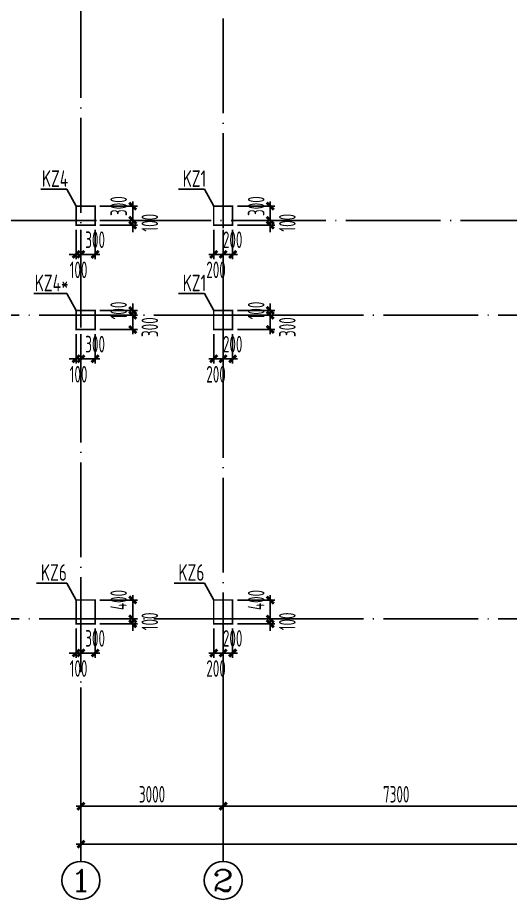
# Model space of a CAD drawing. Extents: x -472319 to -112444, y -516749 to -5704.
# Drawn here: x -418573 to -408181, y -420447 to -401867 of the extents above; entities that cross this region are included whole.
import ezdxf
from ezdxf.enums import TextEntityAlignment as Align

# ---------------------------------------------------------------- set-up
doc = ezdxf.new("R2010")
doc.units = 0
doc.header["$LTSCALE"] = 100
doc.header["$MEASUREMENT"] = 0
doc.linetypes.add('CENTER', pattern=[2, 1.25, -0.25, 0.25, -0.25])
doc.linetypes.add('DOTE', pattern=[2.42, 2, -0.2, 0.02, -0.2])
for name, color, linetype in [('AXIS', 3, 'Continuous'), ('AXIS_TEXT', 7, 'Continuous'), ('DOTE', 1, 'CENTER'), ('TEXT', 7, 'Continuous'), ('填充', 8, 'Continuous'), ('审核修改', 6, 'Continuous'), ('柱', 2, 'Continuous')]:
    doc.layers.add(name, color=color, linetype=linetype)
doc.styles.add('_TCH_AXIS', font='COMPLEX', dxfattribs={"bigfont": 'GBCBIG'})
doc.styles.add('COMPLEX', font='COMPLEX')
doc.styles.add('HZ', font='tssdeng.shx', dxfattribs={"width": 0.6, "height": 350, "bigfont": 'a.shx'})
doc.styles.add('TSSD_Dimension', font='Tssdeng.shx', dxfattribs={"width": 0.7, "bigfont": 'hztxt.shx'})
doc.dimstyles.new('DIMN', dxfattribs={"dimtxt": 350, "dimasz": 150, "dimexe": 100, "dimexo": 100, "dimgap": 75, "dimtad": 1, "dimdec": 0, "dimzin": 0, "dimdsep": 46, "dimtxsty": 'HZ', "dimblk": 'ARCHTICK', "dimcen": 0.09, "dimdle": 100, "dimclrd": 3, "dimclre": 3, "dimclrt": 7, "dimazin": 2, "dimtfac": 1, "dimtdec": 0, "dimtmove": 2, "dimatfit": 3, "dimldrblk": 'ARCHTICK', "dimfxl": 1, "dimtolj": 1, "dimtzin": 0, "dimarcsym": 0})

# ---------------------------------------------------------------- blocks, each defined once
blk = doc.blocks.new('_ArchTick')
at = {"color": 0, "linetype": 'ByBlock', "const_width": 0.4}
blk.add_lwpolyline([(-0.5, -0.5), (0.5, 0.5)], dxfattribs=at)
blk = doc.blocks.new('*D1845')
at = {"layer": 'AXIS', "color": 3, "lineweight": -2, "transparency": 16777216}
for p, q in [((-417238, -416083), (-417238, -418583)), ((-414238, -416083), (-414238, -418583)), ((-417338, -418483), (-414138, -418483))]:
    blk.add_line(p, q, dxfattribs=at)
at = {"layer": 'Defpoints', "color": 0, "transparency": 16777216}
for p in [(-417238, -415983), (-414238, -415983), (-414238, -418483)]:
    blk.add_point(p, dxfattribs=at)
at = {"layer": 'AXIS', "color": 3, "lineweight": -2, "transparency": 16777216, "xscale": 150, "yscale": 150, "zscale": 150, "rotation": 180}
blk.add_blockref('_ArchTick', (-417238, -418483), dxfattribs=at)
at = {"layer": 'AXIS', "color": 3, "lineweight": -2, "transparency": 16777216, "xscale": 150, "yscale": 150, "zscale": 150}
blk.add_blockref('_ArchTick', (-414238, -418483), dxfattribs=at)
at = {"layer": 'AXIS', "color": 7, "transparency": 16777216, "insert": (-415738, -418233), "char_height": 350, "attachment_point": 5, "style": 'HZ'}
blk.add_mtext('\\A1;3000', dxfattribs=at)
blk = doc.blocks.new('*D1846')
at = {"layer": 'AXIS', "color": 3, "lineweight": -2, "transparency": 16777216}
for p, q in [((-414238, -416083), (-414238, -418583)), ((-406938, -416083), (-406938, -418583)), ((-414338, -418483), (-406838, -418483))]:
    blk.add_line(p, q, dxfattribs=at)
at = {"layer": 'Defpoints', "color": 0, "transparency": 16777216}
for p in [(-414238, -415983), (-406938, -415983), (-406938, -418483)]:
    blk.add_point(p, dxfattribs=at)
at = {"layer": 'AXIS', "color": 3, "lineweight": -2, "transparency": 16777216, "xscale": 150, "yscale": 150, "zscale": 150, "rotation": 180}
blk.add_blockref('_ArchTick', (-414238, -418483), dxfattribs=at)
at = {"layer": 'AXIS', "color": 3, "lineweight": -2, "transparency": 16777216, "xscale": 150, "yscale": 150, "zscale": 150}
blk.add_blockref('_ArchTick', (-406938, -418483), dxfattribs=at)
at = {"layer": 'AXIS', "color": 7, "transparency": 16777216, "insert": (-410588, -418233), "char_height": 350, "attachment_point": 5, "style": 'HZ'}
blk.add_mtext('\\A1;7300', dxfattribs=at)
blk = doc.blocks.new('*D1854')
at = {"layer": 'AXIS', "color": 3, "lineweight": -2, "transparency": 16777216}
for p, q in [((-417238, -416083), (-417238, -419383)), ((-357438, -416083), (-357438, -419383)), ((-417338, -419283), (-357338, -419283))]:
    blk.add_line(p, q, dxfattribs=at)
at = {"layer": 'Defpoints', "color": 0, "transparency": 16777216}
for p in [(-417238, -415983), (-357438, -415983), (-357438, -419283)]:
    blk.add_point(p, dxfattribs=at)
at = {"layer": 'AXIS', "color": 3, "lineweight": -2, "transparency": 16777216, "xscale": 150, "yscale": 150, "zscale": 150, "rotation": 180}
blk.add_blockref('_ArchTick', (-417238, -419283), dxfattribs=at)
at = {"layer": 'AXIS', "color": 3, "lineweight": -2, "transparency": 16777216, "xscale": 150, "yscale": 150, "zscale": 150}
blk.add_blockref('_ArchTick', (-357438, -419283), dxfattribs=at)
at = {"layer": 'AXIS', "color": 7, "transparency": 16777216, "insert": (-387338, -419033), "char_height": 350, "attachment_point": 5, "style": 'HZ'}
blk.add_mtext('\\A1;59800', dxfattribs=at)
blk = doc.blocks.new('_AXISO')
blk.add_circle((0, 0), 0.5)
at = {"layer": 'AXIS_TEXT', "style": 'COMPLEX', "width": 1.041667}
blk.add_attdef('A', text='', height=0.56, dxfattribs=at).set_placement((-0.25, -0.28), (0.25, -0.28), align=Align.FIT)
blk = doc.blocks.new('*D2023')
at = {"layer": 'Defpoints', "color": 0, "transparency": 16777216}
for p in [(-416938, -414539), (-416938, -414639), (-416145, -414639)]:
    blk.add_point(p, dxfattribs=at)
at = {"layer": '填充', "color": 3, "lineweight": -2, "transparency": 16777216}
for p, q in [((-416145, -414539), (-416145, -414389)), ((-416838, -414539), (-416045, -414539)), ((-416838, -414639), (-416045, -414639)), ((-416145, -414539), (-416145, -414639)), ((-416145, -414639), (-416145, -414789))]:
    blk.add_line(p, q, dxfattribs=at)
at = {"layer": '填充', "color": 3, "lineweight": -2, "transparency": 16777216, "xscale": 150, "yscale": 150, "zscale": 150}
for p, rotation in [((-416145, -414539), 270), ((-416145, -414639), 90)]:
    blk.add_blockref('_ArchTick', p, dxfattribs=dict(at, rotation=rotation))
at = {"layer": '填充', "color": 7, "transparency": 16777216, "insert": (-415785, -414589), "char_height": 350, "attachment_point": 5, "rotation": 90, "style": 'HZ'}
blk.add_mtext('\\A1;100', dxfattribs=at)
blk = doc.blocks.new('*D2024')
at = {"layer": 'Defpoints', "color": 0, "transparency": 16777216}
for p in [(-416938, -414139), (-416145, -414139), (-416938, -414539)]:
    blk.add_point(p, dxfattribs=at)
at = {"layer": '填充', "color": 3, "lineweight": -2, "transparency": 16777216}
for p, q in [((-416838, -414139), (-416045, -414139)), ((-416145, -414639), (-416145, -414039)), ((-416838, -414539), (-416045, -414539))]:
    blk.add_line(p, q, dxfattribs=at)
at = {"layer": '填充', "color": 3, "lineweight": -2, "transparency": 16777216, "xscale": 150, "yscale": 150, "zscale": 150}
for p, rotation in [((-416145, -414139), 90), ((-416145, -414539), 270)]:
    blk.add_blockref('_ArchTick', p, dxfattribs=dict(at, rotation=rotation))
at = {"layer": '填充', "color": 7, "transparency": 16777216, "insert": (-416442, -414139), "char_height": 350, "attachment_point": 5, "rotation": 90, "style": 'HZ'}
blk.add_mtext('\\A1;400', dxfattribs=at)
blk = doc.blocks.new('*D2025')
at = {"layer": 'Defpoints', "color": 0, "transparency": 16777216}
for p in [(-417338, -414639), (-417238, -414639), (-417238, -415256)]:
    blk.add_point(p, dxfattribs=at)
at = {"layer": '填充', "color": 3, "lineweight": -2, "transparency": 16777216}
for p, q in [((-417338, -414739), (-417338, -415356)), ((-417238, -414739), (-417238, -415356)), ((-417338, -415256), (-417488, -415256)), ((-417338, -415256), (-417238, -415256)), ((-417238, -415256), (-417088, -415256))]:
    blk.add_line(p, q, dxfattribs=at)
at = {"layer": '填充', "color": 3, "lineweight": -2, "transparency": 16777216, "xscale": 150, "yscale": 150, "zscale": 150}
blk.add_blockref('_ArchTick', (-417338, -415256), dxfattribs=at)
at = {"layer": '填充', "color": 3, "lineweight": -2, "transparency": 16777216, "xscale": 150, "yscale": 150, "zscale": 150, "rotation": 180}
blk.add_blockref('_ArchTick', (-417238, -415256), dxfattribs=at)
at = {"layer": '填充', "color": 7, "transparency": 16777216, "insert": (-417288, -415582), "char_height": 350, "attachment_point": 5, "style": 'HZ'}
blk.add_mtext('\\A1;100', dxfattribs=at)
blk = doc.blocks.new('*D2026')
at = {"layer": 'Defpoints', "color": 0, "transparency": 16777216}
for p in [(-417238, -414639), (-416938, -414639), (-417238, -415256)]:
    blk.add_point(p, dxfattribs=at)
at = {"layer": '填充', "color": 3, "lineweight": -2, "transparency": 16777216}
for p, q in [((-417238, -414739), (-417238, -415356)), ((-416938, -414739), (-416938, -415356)), ((-416838, -415256), (-417338, -415256))]:
    blk.add_line(p, q, dxfattribs=at)
at = {"layer": '填充', "color": 3, "lineweight": -2, "transparency": 16777216, "xscale": 150, "yscale": 150, "zscale": 150, "rotation": 180}
blk.add_blockref('_ArchTick', (-417238, -415256), dxfattribs=at)
at = {"layer": '填充', "color": 3, "lineweight": -2, "transparency": 16777216, "xscale": 150, "yscale": 150, "zscale": 150}
blk.add_blockref('_ArchTick', (-416938, -415256), dxfattribs=at)
at = {"layer": '填充', "color": 7, "transparency": 16777216, "insert": (-416938, -414948), "char_height": 350, "attachment_point": 5, "style": 'HZ'}
blk.add_mtext('\\A1;300', dxfattribs=at)
blk = doc.blocks.new('*D1856')
at = {"layer": 'Defpoints', "color": 0, "transparency": 16777216}
for p in [(-414038, -414539), (-414038, -414639), (-413245, -414639)]:
    blk.add_point(p, dxfattribs=at)
at = {"layer": '填充', "color": 3, "lineweight": -2, "transparency": 16777216}
for p, q in [((-413245, -414539), (-413245, -414389)), ((-413938, -414539), (-413145, -414539)), ((-413938, -414639), (-413145, -414639)), ((-413245, -414539), (-413245, -414639)), ((-413245, -414639), (-413245, -414789))]:
    blk.add_line(p, q, dxfattribs=at)
at = {"layer": '填充', "color": 3, "lineweight": -2, "transparency": 16777216, "xscale": 150, "yscale": 150, "zscale": 150}
for p, rotation in [((-413245, -414539), 270), ((-413245, -414639), 90)]:
    blk.add_blockref('_ArchTick', p, dxfattribs=dict(at, rotation=rotation))
at = {"layer": '填充', "color": 7, "transparency": 16777216, "insert": (-412885, -414589), "char_height": 350, "attachment_point": 5, "rotation": 90, "style": 'HZ'}
blk.add_mtext('\\A1;100', dxfattribs=at)
blk = doc.blocks.new('*D1857')
at = {"layer": 'Defpoints', "color": 0, "transparency": 16777216}
for p in [(-414038, -414139), (-413245, -414139), (-414038, -414539)]:
    blk.add_point(p, dxfattribs=at)
at = {"layer": '填充', "color": 3, "lineweight": -2, "transparency": 16777216}
for p, q in [((-413938, -414139), (-413145, -414139)), ((-413245, -414639), (-413245, -414039)), ((-413938, -414539), (-413145, -414539))]:
    blk.add_line(p, q, dxfattribs=at)
at = {"layer": '填充', "color": 3, "lineweight": -2, "transparency": 16777216, "xscale": 150, "yscale": 150, "zscale": 150}
for p, rotation in [((-413245, -414139), 90), ((-413245, -414539), 270)]:
    blk.add_blockref('_ArchTick', p, dxfattribs=dict(at, rotation=rotation))
at = {"layer": '填充', "color": 7, "transparency": 16777216, "insert": (-413542, -414139), "char_height": 350, "attachment_point": 5, "rotation": 90, "style": 'HZ'}
blk.add_mtext('\\A1;400', dxfattribs=at)
blk = doc.blocks.new('*D1858')
at = {"layer": 'Defpoints', "color": 0, "transparency": 16777216}
for p in [(-414438, -414639), (-414238, -414639), (-414238, -415256)]:
    blk.add_point(p, dxfattribs=at)
at = {"layer": '填充', "color": 3, "lineweight": -2, "transparency": 16777216}
for p, q in [((-414438, -414739), (-414438, -415356)), ((-414238, -414739), (-414238, -415356)), ((-414538, -415256), (-414138, -415256))]:
    blk.add_line(p, q, dxfattribs=at)
at = {"layer": '填充', "color": 3, "lineweight": -2, "transparency": 16777216, "xscale": 150, "yscale": 150, "zscale": 150, "rotation": 180}
blk.add_blockref('_ArchTick', (-414438, -415256), dxfattribs=at)
at = {"layer": '填充', "color": 3, "lineweight": -2, "transparency": 16777216, "xscale": 150, "yscale": 150, "zscale": 150}
blk.add_blockref('_ArchTick', (-414238, -415256), dxfattribs=at)
at = {"layer": '填充', "color": 7, "transparency": 16777216, "insert": (-414388, -415582), "char_height": 350, "attachment_point": 5, "style": 'HZ'}
blk.add_mtext('\\A1;200', dxfattribs=at)
blk = doc.blocks.new('*D1859')
at = {"layer": 'Defpoints', "color": 0, "transparency": 16777216}
for p in [(-414238, -414639), (-414038, -414639), (-414238, -415256)]:
    blk.add_point(p, dxfattribs=at)
at = {"layer": '填充', "color": 3, "lineweight": -2, "transparency": 16777216}
for p, q in [((-414238, -414739), (-414238, -415356)), ((-414038, -414739), (-414038, -415356)), ((-413938, -415256), (-414338, -415256))]:
    blk.add_line(p, q, dxfattribs=at)
at = {"layer": '填充', "color": 3, "lineweight": -2, "transparency": 16777216, "xscale": 150, "yscale": 150, "zscale": 150, "rotation": 180}
blk.add_blockref('_ArchTick', (-414238, -415256), dxfattribs=at)
at = {"layer": '填充', "color": 3, "lineweight": -2, "transparency": 16777216, "xscale": 150, "yscale": 150, "zscale": 150}
blk.add_blockref('_ArchTick', (-414038, -415256), dxfattribs=at)
at = {"layer": '填充', "color": 7, "transparency": 16777216, "insert": (-414038, -414948), "char_height": 350, "attachment_point": 5, "style": 'HZ'}
blk.add_mtext('\\A1;200', dxfattribs=at)
blk = doc.blocks.new('*D1872')
at = {"layer": 'Defpoints', "color": 0, "transparency": 16777216}
for p in [(-416938, -406139), (-416938, -406239), (-416145, -406239)]:
    blk.add_point(p, dxfattribs=at)
at = {"layer": '填充', "color": 3, "lineweight": -2, "transparency": 16777216}
for p, q in [((-416838, -406139), (-416045, -406139)), ((-416145, -406139), (-416145, -405989)), ((-416145, -406139), (-416145, -406239)), ((-416838, -406239), (-416045, -406239)), ((-416145, -406239), (-416145, -406389))]:
    blk.add_line(p, q, dxfattribs=at)
at = {"layer": '填充', "color": 3, "lineweight": -2, "transparency": 16777216, "xscale": 150, "yscale": 150, "zscale": 150}
for p, rotation in [((-416145, -406139), 270), ((-416145, -406239), 90)]:
    blk.add_blockref('_ArchTick', p, dxfattribs=dict(at, rotation=rotation))
at = {"layer": '填充', "color": 7, "transparency": 16777216, "insert": (-415785, -406189), "char_height": 350, "attachment_point": 5, "rotation": 90, "style": 'HZ'}
blk.add_mtext('\\A1;100', dxfattribs=at)
blk = doc.blocks.new('*D1873')
at = {"layer": 'Defpoints', "color": 0, "transparency": 16777216}
for p in [(-416938, -405839), (-416145, -405839), (-416938, -406139)]:
    blk.add_point(p, dxfattribs=at)
at = {"layer": '填充', "color": 3, "lineweight": -2, "transparency": 16777216}
for p, q in [((-416145, -406239), (-416145, -405739)), ((-416838, -405839), (-416045, -405839)), ((-416838, -406139), (-416045, -406139))]:
    blk.add_line(p, q, dxfattribs=at)
at = {"layer": '填充', "color": 3, "lineweight": -2, "transparency": 16777216, "xscale": 150, "yscale": 150, "zscale": 150}
for p, rotation in [((-416145, -405839), 90), ((-416145, -406139), 270)]:
    blk.add_blockref('_ArchTick', p, dxfattribs=dict(at, rotation=rotation))
at = {"layer": '填充', "color": 7, "transparency": 16777216, "insert": (-416442, -405839), "char_height": 350, "attachment_point": 5, "rotation": 90, "style": 'HZ'}
blk.add_mtext('\\A1;300', dxfattribs=at)
blk = doc.blocks.new('*D1874')
at = {"layer": 'Defpoints', "color": 0, "transparency": 16777216}
for p in [(-417338, -406239), (-417238, -406239), (-417238, -406856)]:
    blk.add_point(p, dxfattribs=at)
at = {"layer": '填充', "color": 3, "lineweight": -2, "transparency": 16777216}
for p, q in [((-417338, -406339), (-417338, -406956)), ((-417238, -406339), (-417238, -406956)), ((-417338, -406856), (-417488, -406856)), ((-417338, -406856), (-417238, -406856)), ((-417238, -406856), (-417088, -406856))]:
    blk.add_line(p, q, dxfattribs=at)
at = {"layer": '填充', "color": 3, "lineweight": -2, "transparency": 16777216, "xscale": 150, "yscale": 150, "zscale": 150}
blk.add_blockref('_ArchTick', (-417338, -406856), dxfattribs=at)
at = {"layer": '填充', "color": 3, "lineweight": -2, "transparency": 16777216, "xscale": 150, "yscale": 150, "zscale": 150, "rotation": 180}
blk.add_blockref('_ArchTick', (-417238, -406856), dxfattribs=at)
at = {"layer": '填充', "color": 7, "transparency": 16777216, "insert": (-417288, -407182), "char_height": 350, "attachment_point": 5, "style": 'HZ'}
blk.add_mtext('\\A1;100', dxfattribs=at)
blk = doc.blocks.new('*D1875')
at = {"layer": 'Defpoints', "color": 0, "transparency": 16777216}
for p in [(-417238, -406239), (-416938, -406239), (-417238, -406856)]:
    blk.add_point(p, dxfattribs=at)
at = {"layer": '填充', "color": 3, "lineweight": -2, "transparency": 16777216}
for p, q in [((-417238, -406339), (-417238, -406956)), ((-416938, -406339), (-416938, -406956)), ((-416838, -406856), (-417338, -406856))]:
    blk.add_line(p, q, dxfattribs=at)
at = {"layer": '填充', "color": 3, "lineweight": -2, "transparency": 16777216, "xscale": 150, "yscale": 150, "zscale": 150, "rotation": 180}
blk.add_blockref('_ArchTick', (-417238, -406856), dxfattribs=at)
at = {"layer": '填充', "color": 3, "lineweight": -2, "transparency": 16777216, "xscale": 150, "yscale": 150, "zscale": 150}
blk.add_blockref('_ArchTick', (-416938, -406856), dxfattribs=at)
at = {"layer": '填充', "color": 7, "transparency": 16777216, "insert": (-416938, -406548), "char_height": 350, "attachment_point": 5, "style": 'HZ'}
blk.add_mtext('\\A1;300', dxfattribs=at)
blk = doc.blocks.new('*D1876')
at = {"layer": 'Defpoints', "color": 0, "transparency": 16777216}
for p in [(-416938, -408139), (-416938, -408439), (-416145, -408439)]:
    blk.add_point(p, dxfattribs=at)
at = {"layer": '填充', "color": 3, "lineweight": -2, "transparency": 16777216}
for p, q in [((-416838, -408139), (-416045, -408139)), ((-416145, -408039), (-416145, -408539)), ((-416838, -408439), (-416045, -408439))]:
    blk.add_line(p, q, dxfattribs=at)
at = {"layer": '填充', "color": 3, "lineweight": -2, "transparency": 16777216, "xscale": 150, "yscale": 150, "zscale": 150}
for p, rotation in [((-416145, -408139), 90), ((-416145, -408439), 270)]:
    blk.add_blockref('_ArchTick', p, dxfattribs=dict(at, rotation=rotation))
at = {"layer": '填充', "color": 7, "transparency": 16777216, "insert": (-415785, -408389), "char_height": 350, "attachment_point": 5, "rotation": 90, "style": 'HZ'}
blk.add_mtext('\\A1;300', dxfattribs=at)
blk = doc.blocks.new('*D1877')
at = {"layer": 'Defpoints', "color": 0, "transparency": 16777216}
for p in [(-416938, -408039), (-416938, -408139), (-416145, -408039)]:
    blk.add_point(p, dxfattribs=at)
at = {"layer": '填充', "color": 3, "lineweight": -2, "transparency": 16777216}
for p, q in [((-416145, -408039), (-416145, -407889)), ((-416838, -408039), (-416045, -408039)), ((-416838, -408139), (-416045, -408139)), ((-416145, -408139), (-416145, -408039)), ((-416145, -408139), (-416145, -408289))]:
    blk.add_line(p, q, dxfattribs=at)
at = {"layer": '填充', "color": 3, "lineweight": -2, "transparency": 16777216, "xscale": 150, "yscale": 150, "zscale": 150}
for p, rotation in [((-416145, -408039), 270), ((-416145, -408139), 90)]:
    blk.add_blockref('_ArchTick', p, dxfattribs=dict(at, rotation=rotation))
at = {"layer": '填充', "color": 7, "transparency": 16777216, "insert": (-416442, -408039), "char_height": 350, "attachment_point": 5, "rotation": 90, "style": 'HZ'}
blk.add_mtext('\\A1;100', dxfattribs=at)
blk = doc.blocks.new('*D1878')
at = {"layer": 'Defpoints', "color": 0, "transparency": 16777216}
for p in [(-417338, -408439), (-417238, -408439), (-417238, -409056)]:
    blk.add_point(p, dxfattribs=at)
at = {"layer": '填充', "color": 3, "lineweight": -2, "transparency": 16777216}
for p, q in [((-417338, -408539), (-417338, -409156)), ((-417238, -408539), (-417238, -409156)), ((-417338, -409056), (-417488, -409056)), ((-417338, -409056), (-417238, -409056)), ((-417238, -409056), (-417088, -409056))]:
    blk.add_line(p, q, dxfattribs=at)
at = {"layer": '填充', "color": 3, "lineweight": -2, "transparency": 16777216, "xscale": 150, "yscale": 150, "zscale": 150}
blk.add_blockref('_ArchTick', (-417338, -409056), dxfattribs=at)
at = {"layer": '填充', "color": 3, "lineweight": -2, "transparency": 16777216, "xscale": 150, "yscale": 150, "zscale": 150, "rotation": 180}
blk.add_blockref('_ArchTick', (-417238, -409056), dxfattribs=at)
at = {"layer": '填充', "color": 7, "transparency": 16777216, "insert": (-417288, -409382), "char_height": 350, "attachment_point": 5, "style": 'HZ'}
blk.add_mtext('\\A1;100', dxfattribs=at)
blk = doc.blocks.new('*D1879')
at = {"layer": 'Defpoints', "color": 0, "transparency": 16777216}
for p in [(-417238, -408439), (-416938, -408439), (-417238, -409056)]:
    blk.add_point(p, dxfattribs=at)
at = {"layer": '填充', "color": 3, "lineweight": -2, "transparency": 16777216}
for p, q in [((-417238, -408539), (-417238, -409156)), ((-416938, -408539), (-416938, -409156)), ((-416838, -409056), (-417338, -409056))]:
    blk.add_line(p, q, dxfattribs=at)
at = {"layer": '填充', "color": 3, "lineweight": -2, "transparency": 16777216, "xscale": 150, "yscale": 150, "zscale": 150, "rotation": 180}
blk.add_blockref('_ArchTick', (-417238, -409056), dxfattribs=at)
at = {"layer": '填充', "color": 3, "lineweight": -2, "transparency": 16777216, "xscale": 150, "yscale": 150, "zscale": 150}
blk.add_blockref('_ArchTick', (-416938, -409056), dxfattribs=at)
at = {"layer": '填充', "color": 7, "transparency": 16777216, "insert": (-416938, -408748), "char_height": 350, "attachment_point": 5, "style": 'HZ'}
blk.add_mtext('\\A1;300', dxfattribs=at)
blk = doc.blocks.new('*D1880')
at = {"layer": 'Defpoints', "color": 0, "transparency": 16777216}
for p in [(-414038, -408139), (-414038, -408439), (-413245, -408439)]:
    blk.add_point(p, dxfattribs=at)
at = {"layer": '填充', "color": 3, "lineweight": -2, "transparency": 16777216}
for p, q in [((-413938, -408139), (-413145, -408139)), ((-413245, -408039), (-413245, -408539)), ((-413938, -408439), (-413145, -408439))]:
    blk.add_line(p, q, dxfattribs=at)
at = {"layer": '填充', "color": 3, "lineweight": -2, "transparency": 16777216, "xscale": 150, "yscale": 150, "zscale": 150}
for p, rotation in [((-413245, -408139), 90), ((-413245, -408439), 270)]:
    blk.add_blockref('_ArchTick', p, dxfattribs=dict(at, rotation=rotation))
at = {"layer": '填充', "color": 7, "transparency": 16777216, "insert": (-412885, -408389), "char_height": 350, "attachment_point": 5, "rotation": 90, "style": 'HZ'}
blk.add_mtext('\\A1;300', dxfattribs=at)
blk = doc.blocks.new('*D1881')
at = {"layer": 'Defpoints', "color": 0, "transparency": 16777216}
for p in [(-414038, -408039), (-414038, -408139), (-413245, -408039)]:
    blk.add_point(p, dxfattribs=at)
at = {"layer": '填充', "color": 3, "lineweight": -2, "transparency": 16777216}
for p, q in [((-413245, -408039), (-413245, -407889)), ((-413938, -408039), (-413145, -408039)), ((-413938, -408139), (-413145, -408139)), ((-413245, -408139), (-413245, -408039)), ((-413245, -408139), (-413245, -408289))]:
    blk.add_line(p, q, dxfattribs=at)
at = {"layer": '填充', "color": 3, "lineweight": -2, "transparency": 16777216, "xscale": 150, "yscale": 150, "zscale": 150}
for p, rotation in [((-413245, -408039), 270), ((-413245, -408139), 90)]:
    blk.add_blockref('_ArchTick', p, dxfattribs=dict(at, rotation=rotation))
at = {"layer": '填充', "color": 7, "transparency": 16777216, "insert": (-413542, -408039), "char_height": 350, "attachment_point": 5, "rotation": 90, "style": 'HZ'}
blk.add_mtext('\\A1;100', dxfattribs=at)
blk = doc.blocks.new('*D1882')
at = {"layer": 'Defpoints', "color": 0, "transparency": 16777216}
for p in [(-414438, -408439), (-414238, -408439), (-414238, -409056)]:
    blk.add_point(p, dxfattribs=at)
at = {"layer": '填充', "color": 3, "lineweight": -2, "transparency": 16777216}
for p, q in [((-414438, -408539), (-414438, -409156)), ((-414238, -408539), (-414238, -409156)), ((-414538, -409056), (-414138, -409056))]:
    blk.add_line(p, q, dxfattribs=at)
at = {"layer": '填充', "color": 3, "lineweight": -2, "transparency": 16777216, "xscale": 150, "yscale": 150, "zscale": 150, "rotation": 180}
blk.add_blockref('_ArchTick', (-414438, -409056), dxfattribs=at)
at = {"layer": '填充', "color": 3, "lineweight": -2, "transparency": 16777216, "xscale": 150, "yscale": 150, "zscale": 150}
blk.add_blockref('_ArchTick', (-414238, -409056), dxfattribs=at)
at = {"layer": '填充', "color": 7, "transparency": 16777216, "insert": (-414388, -409382), "char_height": 350, "attachment_point": 5, "style": 'HZ'}
blk.add_mtext('\\A1;200', dxfattribs=at)
blk = doc.blocks.new('*D1883')
at = {"layer": 'Defpoints', "color": 0, "transparency": 16777216}
for p in [(-414238, -408439), (-414038, -408439), (-414238, -409056)]:
    blk.add_point(p, dxfattribs=at)
at = {"layer": '填充', "color": 3, "lineweight": -2, "transparency": 16777216}
for p, q in [((-414238, -408539), (-414238, -409156)), ((-414038, -408539), (-414038, -409156)), ((-413938, -409056), (-414338, -409056))]:
    blk.add_line(p, q, dxfattribs=at)
at = {"layer": '填充', "color": 3, "lineweight": -2, "transparency": 16777216, "xscale": 150, "yscale": 150, "zscale": 150, "rotation": 180}
blk.add_blockref('_ArchTick', (-414238, -409056), dxfattribs=at)
at = {"layer": '填充', "color": 3, "lineweight": -2, "transparency": 16777216, "xscale": 150, "yscale": 150, "zscale": 150}
blk.add_blockref('_ArchTick', (-414038, -409056), dxfattribs=at)
at = {"layer": '填充', "color": 7, "transparency": 16777216, "insert": (-414038, -408748), "char_height": 350, "attachment_point": 5, "style": 'HZ'}
blk.add_mtext('\\A1;200', dxfattribs=at)
blk = doc.blocks.new('*D1884')
at = {"layer": 'Defpoints', "color": 0, "transparency": 16777216}
for p in [(-414038, -406139), (-414038, -406239), (-413245, -406239)]:
    blk.add_point(p, dxfattribs=at)
at = {"layer": '填充', "color": 3, "lineweight": -2, "transparency": 16777216}
for p, q in [((-413938, -406139), (-413145, -406139)), ((-413245, -406139), (-413245, -405989)), ((-413245, -406139), (-413245, -406239)), ((-413938, -406239), (-413145, -406239)), ((-413245, -406239), (-413245, -406389))]:
    blk.add_line(p, q, dxfattribs=at)
at = {"layer": '填充', "color": 3, "lineweight": -2, "transparency": 16777216, "xscale": 150, "yscale": 150, "zscale": 150}
for p, rotation in [((-413245, -406139), 270), ((-413245, -406239), 90)]:
    blk.add_blockref('_ArchTick', p, dxfattribs=dict(at, rotation=rotation))
at = {"layer": '填充', "color": 7, "transparency": 16777216, "insert": (-412885, -406189), "char_height": 350, "attachment_point": 5, "rotation": 90, "style": 'HZ'}
blk.add_mtext('\\A1;100', dxfattribs=at)
blk = doc.blocks.new('*D1885')
at = {"layer": 'Defpoints', "color": 0, "transparency": 16777216}
for p in [(-414038, -405839), (-413245, -405839), (-414038, -406139)]:
    blk.add_point(p, dxfattribs=at)
at = {"layer": '填充', "color": 3, "lineweight": -2, "transparency": 16777216}
for p, q in [((-413245, -406239), (-413245, -405739)), ((-413938, -405839), (-413145, -405839)), ((-413938, -406139), (-413145, -406139))]:
    blk.add_line(p, q, dxfattribs=at)
at = {"layer": '填充', "color": 3, "lineweight": -2, "transparency": 16777216, "xscale": 150, "yscale": 150, "zscale": 150}
for p, rotation in [((-413245, -405839), 90), ((-413245, -406139), 270)]:
    blk.add_blockref('_ArchTick', p, dxfattribs=dict(at, rotation=rotation))
at = {"layer": '填充', "color": 7, "transparency": 16777216, "insert": (-413542, -405839), "char_height": 350, "attachment_point": 5, "rotation": 90, "style": 'HZ'}
blk.add_mtext('\\A1;300', dxfattribs=at)
blk = doc.blocks.new('*D1886')
at = {"layer": 'Defpoints', "color": 0, "transparency": 16777216}
for p in [(-414438, -406239), (-414238, -406239), (-414238, -406856)]:
    blk.add_point(p, dxfattribs=at)
at = {"layer": '填充', "color": 3, "lineweight": -2, "transparency": 16777216}
for p, q in [((-414438, -406339), (-414438, -406956)), ((-414238, -406339), (-414238, -406956)), ((-414538, -406856), (-414138, -406856))]:
    blk.add_line(p, q, dxfattribs=at)
at = {"layer": '填充', "color": 3, "lineweight": -2, "transparency": 16777216, "xscale": 150, "yscale": 150, "zscale": 150, "rotation": 180}
blk.add_blockref('_ArchTick', (-414438, -406856), dxfattribs=at)
at = {"layer": '填充', "color": 3, "lineweight": -2, "transparency": 16777216, "xscale": 150, "yscale": 150, "zscale": 150}
blk.add_blockref('_ArchTick', (-414238, -406856), dxfattribs=at)
at = {"layer": '填充', "color": 7, "transparency": 16777216, "insert": (-414388, -407182), "char_height": 350, "attachment_point": 5, "style": 'HZ'}
blk.add_mtext('\\A1;200', dxfattribs=at)
blk = doc.blocks.new('*D1887')
at = {"layer": 'Defpoints', "color": 0, "transparency": 16777216}
for p in [(-414238, -406239), (-414038, -406239), (-414238, -406856)]:
    blk.add_point(p, dxfattribs=at)
at = {"layer": '填充', "color": 3, "lineweight": -2, "transparency": 16777216}
for p, q in [((-414238, -406339), (-414238, -406956)), ((-414038, -406339), (-414038, -406956)), ((-413938, -406856), (-414338, -406856))]:
    blk.add_line(p, q, dxfattribs=at)
at = {"layer": '填充', "color": 3, "lineweight": -2, "transparency": 16777216, "xscale": 150, "yscale": 150, "zscale": 150, "rotation": 180}
blk.add_blockref('_ArchTick', (-414238, -406856), dxfattribs=at)
at = {"layer": '填充', "color": 3, "lineweight": -2, "transparency": 16777216, "xscale": 150, "yscale": 150, "zscale": 150}
blk.add_blockref('_ArchTick', (-414038, -406856), dxfattribs=at)
at = {"layer": '填充', "color": 7, "transparency": 16777216, "insert": (-414038, -406548), "char_height": 350, "attachment_point": 5, "style": 'HZ'}
blk.add_mtext('\\A1;200', dxfattribs=at)

msp = doc.modelspace()

# ---------------------------------------------------------------- linework, layer by layer
at = {"layer": 'AXIS'}
for p, q in [((-417238.328, -415982.782), (-417238.328, -419647.078)), ((-414238.328, -415982.782), (-414238.328, -419647.078))]:
    msp.add_line(p, q, dxfattribs=at)
at = {"layer": 'DOTE', "linetype": 'DOTE', "ltscale": 10}
for p, q in [((-417238.328, -396719.242), (-417238.328, -415982.782)), ((-414238.328, -415982.782), (-414238.328, -396719.242)), ((-418912.147, -406138.89), (-355619.518, -406138.89)), ((-355619.518, -408138.89), (-418912.147, -408138.89)), ((-355619.518, -414538.89), (-418912.147, -414538.89))]:
    msp.add_line(p, q, dxfattribs=at)
at = {"layer": 'TEXT'}
for p, q in [((-417531.828, -405481.98), (-418082.283, -405481.98)), ((-417338.328, -405838.89), (-417531.828, -405481.98)), ((-414631.828, -405481.98), (-415182.283, -405481.98)), ((-414438.328, -405838.89), (-414631.828, -405481.98)), ((-417531.828, -407681.98), (-418233.283, -407681.98)), ((-417338.328, -408038.89), (-417531.828, -407681.98)), ((-414631.828, -407681.98), (-415182.283, -407681.98)), ((-414438.328, -408038.89), (-414631.828, -407681.98)), ((-417531.828, -413781.98), (-418171.783, -413781.98)), ((-417338.328, -414138.89), (-417531.828, -413781.98)), ((-414631.828, -413781.98), (-415271.783, -413781.98)), ((-414438.328, -414138.89), (-414631.828, -413781.98))]:
    msp.add_line(p, q, dxfattribs=at)
at = {"layer": '柱', "const_width": 35}
for points in [[(-417338.328, -405838.89), (-416938.328, -405838.89), (-416938.328, -406238.89), (-417338.328, -406238.89)], [(-414438.328, -405838.89), (-414038.328, -405838.89), (-414038.328, -406238.89), (-414438.328, -406238.89)], [(-417338.328, -408438.89), (-416938.328, -408438.89), (-416938.328, -408038.89), (-417338.328, -408038.89)], [(-414438.328, -408438.89), (-414038.328, -408438.89), (-414038.328, -408038.89), (-414438.328, -408038.89)], [(-417338.328, -414638.89), (-416938.328, -414638.89), (-416938.328, -414138.89), (-417338.328, -414138.89)], [(-414438.328, -414638.89), (-414038.328, -414638.89), (-414038.328, -414138.89), (-414438.328, -414138.89)]]:
    msp.add_lwpolyline(points, close=True, dxfattribs=at)

# ---------------------------------------------------------------- block references
at = {"layer": 'AXIS'}
ref = msp.add_blockref('_AXISO', (-417238.328, -420047.078), dxfattribs=dict(at, xscale=800, yscale=800, zscale=800))
ref.add_attrib('A', '1', dxfattribs={"layer": 'AXIS_TEXT', "height": 452.548, "style": '_TCH_AXIS', "width": 2.333333}).set_placement((-417464.602, -420273.352), (-417012.054, -420273.352), align=Align.FIT)
ref = msp.add_blockref('_AXISO', (-414238.328, -420047.078), dxfattribs=dict(at, xscale=800, yscale=800, zscale=800))
ref.add_attrib('A', '2', dxfattribs={"layer": 'AXIS_TEXT', "height": 452.548, "style": '_TCH_AXIS', "width": 1.5}).set_placement((-414464.602, -420273.352), (-414012.054, -420273.352), align=Align.FIT)

# ---------------------------------------------------------------- texts
at = {"layer": 'TEXT', "style": 'TSSD_Dimension', "width": 0.7}
for s, p in [('KZ4', (-418060.452, -405433.789)), ('KZ1', (-415091.952, -405433.789)), ('KZ1', (-415091.952, -407633.789)), ('KZ6', (-418081.452, -413733.789)), ('KZ6', (-415181.452, -413733.789))]:
    msp.add_text(s, height=350, dxfattribs=at).set_placement(p)
at = {"layer": '审核修改', "style": 'TSSD_Dimension', "width": 0.7}
msp.add_text('KZ4*', height=350, dxfattribs=at).set_placement((-418211.452, -407633.789))

# ---------------------------------------------------------------- dimensions: what is measured, and where the dimension line sits
at = {"layer": 'AXIS'}
for p1, p2, distance, picture, middle in [((-417238.328, -415982.782), (-414238.328, -415982.782), -2500, '*D1845', (-415738.328, -418232.782)), ((-417238.328, -415982.782), (-357438.328, -415982.782), -3300, '*D1854', (-387338.328, -419032.782)), ((-414238.328, -415982.782), (-406938.328, -415982.782), -2500, '*D1846', (-410588.328, -418232.782))]:
    dim = msp.add_aligned_dim(p1=p1, p2=p2, distance=distance, dimstyle='DIMN', dxfattribs=at)
    dim.commit()
    dim.dimension.update_dxf_attribs({"geometry": picture, "text_midpoint": middle})
at = {"layer": '填充', "color": 7}
for base, p1, p2, picture, middle in [((-416145, -405838.89), (-416938.328, -406138.89), (-416938.328, -405838.89), '*D1873', (-416441.664, -405838.89)), ((-413245, -405838.89), (-414038.328, -406138.89), (-414038.328, -405838.89), '*D1885', (-413541.664, -405838.89)), ((-416145, -406238.89), (-416938.328, -406138.89), (-416938.328, -406238.89), '*D1872', (-415785.5, -406188.89)), ((-413245, -406238.89), (-414038.328, -406138.89), (-414038.328, -406238.89), '*D1884', (-412885.5, -406188.89)), ((-416145, -408038.89), (-416938.328, -408138.89), (-416938.328, -408038.89), '*D1877', (-416441.664, -408038.89)), ((-413245, -408038.89), (-414038.328, -408138.89), (-414038.328, -408038.89), '*D1881', (-413541.664, -408038.89)), ((-416145, -408438.89), (-416938.328, -408138.89), (-416938.328, -408438.89), '*D1876', (-415785.5, -408388.89)), ((-413245, -408438.89), (-414038.328, -408138.89), (-414038.328, -408438.89), '*D1880', (-412885.5, -408388.89)), ((-416145, -414138.89), (-416938.328, -414538.89), (-416938.328, -414138.89), '*D2024', (-416441.664, -414138.89)), ((-413245, -414138.89), (-414038.328, -414538.89), (-414038.328, -414138.89), '*D1857', (-413541.664, -414138.89)), ((-416145, -414638.89), (-416938.328, -414538.89), (-416938.328, -414638.89), '*D2023', (-415785.5, -414588.89)), ((-413245, -414638.89), (-414038.328, -414538.89), (-414038.328, -414638.89), '*D1856', (-412885.5, -414588.89))]:
    dim = msp.add_linear_dim(base=base, p1=p1, p2=p2, angle=90, dimstyle='DIMN', override={"dimfxl": 100}, dxfattribs=at)
    dim.commit()
    dim.dimension.update_dxf_attribs({"geometry": picture, "text_midpoint": middle, "dimtype": 160})
for base, p1, p2, picture, middle in [((-417238.328, -406856), (-417338.328, -406238.89), (-417238.328, -406238.89), '*D1874', (-417288.328, -407182)), ((-417238.328, -406856), (-416938.328, -406238.89), (-417238.328, -406238.89), '*D1875', (-416938.328, -406548)), ((-414238.328, -406856), (-414438.328, -406238.89), (-414238.328, -406238.89), '*D1886', (-414388.328, -407182)), ((-414238.328, -406856), (-414038.328, -406238.89), (-414238.328, -406238.89), '*D1887', (-414038.328, -406548)), ((-417238.328, -409056), (-417338.328, -408438.89), (-417238.328, -408438.89), '*D1878', (-417288.328, -409382)), ((-417238.328, -409056), (-416938.328, -408438.89), (-417238.328, -408438.89), '*D1879', (-416938.328, -408748)), ((-414238.328, -409056), (-414438.328, -408438.89), (-414238.328, -408438.89), '*D1882', (-414388.328, -409382)), ((-414238.328, -409056), (-414038.328, -408438.89), (-414238.328, -408438.89), '*D1883', (-414038.328, -408748)), ((-417238.328, -415256), (-417338.328, -414638.89), (-417238.328, -414638.89), '*D2025', (-417288.328, -415582)), ((-417238.328, -415256), (-416938.328, -414638.89), (-417238.328, -414638.89), '*D2026', (-416938.328, -414948)), ((-414238.328, -415256), (-414438.328, -414638.89), (-414238.328, -414638.89), '*D1858', (-414388.328, -415582)), ((-414238.328, -415256), (-414038.328, -414638.89), (-414238.328, -414638.89), '*D1859', (-414038.328, -414948))]:
    dim = msp.add_linear_dim(base=base, p1=p1, p2=p2, dimstyle='DIMN', override={"dimfxl": 100}, dxfattribs=at)
    dim.commit()
    dim.dimension.update_dxf_attribs({"geometry": picture, "text_midpoint": middle, "dimtype": 160})

doc.saveas('drawing.dxf')
